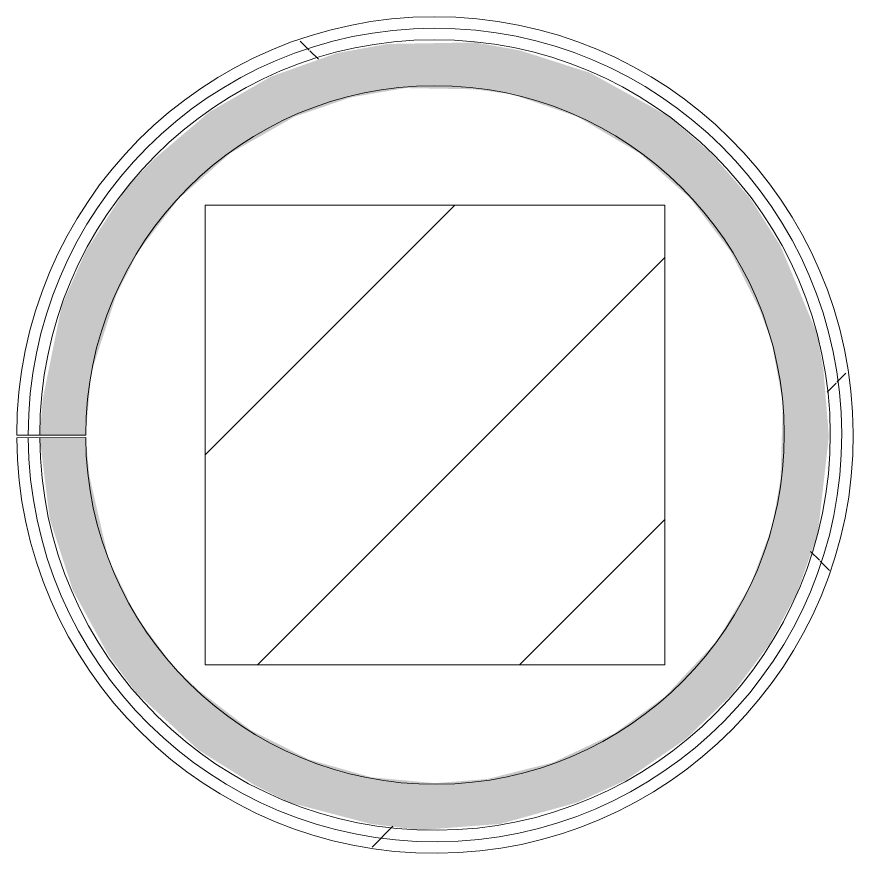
# Model space of a CAD drawing. Header units: millimetres. Extents: x -3708 to 187246, y -8553 to 29000.
# Drawn here: x 108241 to 109151, y 16565 to 17475 of the extents above; entities that cross this region are included whole.
import ezdxf

# ---------------------------------------------------------------- set-up
doc = ezdxf.new("R2010")
doc.units = ezdxf.units.MM
for name, color, linetype, lineweight in [('A-WALL', 7, 'Continuous', 9), ('I-WALL-3', 7, 'Continuous', 5), ('S-COLS-2', 7, 'Continuous', 5)]:
    doc.layers.add(name, color=color, linetype=linetype, lineweight=lineweight)
doc.layers.add('I-WALL-1', color=7, linetype='Continuous', lineweight=5, true_color=0xe7e7e7)
pattern_1 = [(45, (60236.3, 0), (-530.33, 530.33), []), (135, (60236.3, 0), (-530.33, -530.33), [])]

# ---------------------------------------------------------------- blocks, each defined once
blk = doc.blocks.new('BSC_Колонна _Прямоугольная - 500х500-22732503-1_7_1_птичка')
at = {"layer": 'S-COLS-2'}
h = blk.add_hatch(dxfattribs=at)
h.set_pattern_fill('FP_163', color=256, style=0, pattern_type=2)
h.set_pattern_definition([(45, (-48460, -17020), (-285.123, 285.123), []), (45, (-48174.88, -17020), (-285.123, 285.123), [504.031, -100.806, 16.764, -84.042])])
h.paths.add_polyline_path([(-200, -250), (250, -250), (250, 250), (-250, 250), (-250, -250)])
for p, q in [((250, 250), (-250, 250)), ((-250, 250), (-250, -250)), ((250, -250), (250, 250)), ((-250, -250), (250, -250))]:
    blk.add_line(p, q, dxfattribs=at)

msp = doc.modelspace()

# ---------------------------------------------------------------- hatches: boundary and pattern name
at = {"layer": 'I-WALL-1'}
msp.add_hatch(color=256, dxfattribs=at).paths.add_polyline_path([(108680.33, 16590.3), (108767.43, 16596.94), (108850.05, 16620), (108903.19, 16644.12), (108969.63, 16689.74), (109019.26, 16737.87), (109060.23, 16792.8), (109090.2, 16848.43), (109112.81, 16913.24), (109124.74, 17018.52), (109118.89, 17090.58), (109112.04, 17129.71), (109072.15, 17225.71), (109039.41, 17277.12), (108996.72, 17326.42), (108951.01, 17366.41), (108865.13, 17413.92), (108788.38, 17438.45), (108739.52, 17447.05), (108644.65, 17445.35), (108589.45, 17435.41), (108517.82, 17409.88), (108451.13, 17371.61), (108389.86, 17319.5), (108361.51, 17289.88), (108316.47, 17220), (108290.25, 17161.03), (108269.59, 17058.98), (108266.28, 17020), (108316.27, 17020), (108322.37, 17087.78), (108349.86, 17172.95), (108373.79, 17220), (108417.56, 17277.12), (108473.5, 17326.42), (108543.78, 17366.41), (108605.04, 17387.37), (108664.04, 17397.38), (108739.52, 17396.06), (108780.08, 17390.64), (108851.09, 17366.41), (108919, 17326.42), (108974.17, 17277.12), (109017.64, 17220), (109049.17, 17156.81), (109062.25, 17122.28), (109074.62, 17055.37), (109072.15, 16972.03), (109062.97, 16920.32), (109039.31, 16856.51), (109002.69, 16795.69), (108946.27, 16735.38), (108891.7, 16695.46), (108824.23, 16663.68), (108753.1, 16645.79), (108696.27, 16641.23), (108626.81, 16647.73), (108559.47, 16666.95), (108496.27, 16698.59), (108439.16, 16742.24), (108411.68, 16768.19), (108371.33, 16822.99), (108341.4, 16884.1), (108320.4, 16974.92), (108316.28, 17017.31), (108266.28, 17016.95), (108277.16, 16928.75), (108302.35, 16851.11), (108341.4, 16779.9), (108371.33, 16739.61), (108439.16, 16677.22), (108500.15, 16639.02), (108538.24, 16620.09), (108626.81, 16596.85), (108647.32, 16594.34)])
at = {"layer": 'I-WALL-3'}
h = msp.add_hatch(dxfattribs=at)
h.set_pattern_fill('FP_203', color=256, style=0, pattern_type=2)
h.set_pattern_definition(pattern_1)
h.paths.add_polyline_path([(108661.15, 16566.36), (108768.86, 16572.38), (108843.19, 16591), (108909.9, 16620), (108967.66, 16656.56), (109017.09, 16698.85), (109074.77, 16770.26), (109103.79, 16820), (109129.12, 16881.69), (109146, 16955.08), (109148.36, 17055.37), (109136.26, 17129.71), (109112.04, 17200.99), (109077.93, 17264.92), (109030.53, 17326.42), (108976.61, 17376.42), (108918.08, 17415.58), (108844.84, 17448.43), (108780.08, 17465.75), (108712.63, 17473.48), (108626.42, 17468.07), (108559.01, 17452.32), (108495.75, 17427.1), (108428.1, 17385.9), (108376.82, 17342.52), (108320.76, 17274.29), (108288.84, 17220), (108260.12, 17144.85), (108247.28, 17092.59), (108241.27, 17020), (108253.77, 17020), (108260.43, 17095.89), (108290.78, 17193.36), (108320.76, 17251.76), (108369.94, 17316.71), (108412.3, 17358.34), (108472.9, 17401.12), (108562.7, 17440.21), (108627.12, 17455.63), (108696.62, 17461.26), (108780.08, 17452.95), (108854.91, 17431.42), (108923.55, 17397.83), (108979.75, 17357.83), (109036.49, 17300.47), (109072.15, 17251.11), (109101.73, 17195.67), (109126.15, 17121.35), (109137.06, 17055.37), (109132.45, 16955.08), (109115.12, 16882.06), (109088.81, 16818.73), (109042.68, 16747.21), (109004.65, 16704.18), (108946.91, 16656.66), (108881.06, 16619.19), (108810.19, 16593.62), (108753.1, 16581.3), (108647.32, 16581.79), (108577.25, 16595.38), (108510.25, 16620.09), (108439.16, 16661.8), (108389.86, 16702.64), (108341.4, 16757.87), (108302.35, 16821.31), (108272.97, 16896.24), (108259.48, 16955.08), (108248.01, 17016.82), (108241.28, 17016.77), (108256.19, 16910.6), (108280.05, 16840), (108311.38, 16779.94), (108353.76, 16722.42), (108414.17, 16664.91), (108473, 16625.17), (108538.24, 16594.75), (108608.02, 16574.92), (108647.32, 16568.59)])
h = msp.add_hatch(dxfattribs=at)
h.set_pattern_fill('FP_203', color=256, style=0, pattern_type=2)
h.set_pattern_definition(pattern_1)
h.paths.add_polyline_path([(108679.87, 16577.8), (108782.71, 16587.55), (108857.24, 16609.48), (108915.27, 16636.97), (108976.7, 16679.36), (109026.48, 16726.97), (109067.89, 16780.92), (109102, 16844.46), (109127.2, 16923.72), (109137.19, 17017.87), (109131.45, 17091.07), (109120.02, 17144.41), (109087.56, 17223.72), (109042.68, 17292.84), (109005.92, 17334.92), (108951.1, 17380.96), (108888.98, 17417.81), (108798.21, 17449.08), (108739.52, 17459.52), (108644.65, 17457.91), (108578.33, 17445.02), (108500.15, 17414.9), (108438.7, 17377.9), (108389.86, 17337.52), (108340.45, 17280.94), (108302.35, 17218.99), (108272.44, 17142.07), (108259.94, 17092.59), (108253.77, 17020), (108266.28, 17020.13), (108278.99, 17117.77), (108302.35, 17188.72), (108324.87, 17235.58), (108369.94, 17298.69), (108439.24, 17362.8), (108500.15, 17400.94), (108559.64, 17426.24), (108627.03, 17443.06), (108696.52, 17448.8), (108780.08, 17440.22), (108844.84, 17422.02), (108915.27, 17388.3), (108971.74, 17348.29), (109021.04, 17299.74), (109062.25, 17243.31), (109098.93, 17166.45), (109113.56, 17121.01), (109124.61, 17055.37), (109119.82, 16955.08), (109102.05, 16882.4), (109075.02, 16819.53), (109039.27, 16762.88), (109004.65, 16720.84), (108950.55, 16673.59), (108864.38, 16625.84), (108824.23, 16609.48), (108748.25, 16593.54), (108647.32, 16594.34), (108576.98, 16608.47), (108515.91, 16631.19), (108461.16, 16661.16), (108405.97, 16703.93), (108349.86, 16767.56), (108311.38, 16831.49), (108291.81, 16874.03), (108271.99, 16955.08), (108260.66, 17016.91), (108253.78, 17016.86), (108266.93, 16918.81), (108291.81, 16844.23), (108322.25, 16785.82), (108371.33, 16721.73), (108423.02, 16673.59), (108473, 16638.6), (108564.68, 16599.15), (108626.81, 16584.3), (108672.27, 16578.74)])

# ---------------------------------------------------------------- linework, layer by layer
at = {"layer": 'A-WALL'}
for radius in [442.5, 430]:
    msp.add_arc((108696.27, 17020), radius, 180.40614, 180, dxfattribs=at)
at = {"layer": 'I-WALL-3'}
for p, q in [((108241.27, 17020), (108316.27, 17020)), ((108316.28, 17017.31), (108241.28, 17016.77))]:
    msp.add_line(p, q, dxfattribs=at)
for radius in [455, 380]:
    msp.add_arc((108696.27, 17020), radius, 180.40614, 180, dxfattribs=at)

# ---------------------------------------------------------------- block references
at = {"layer": 'S-COLS-2'}
msp.add_blockref('BSC_Колонна _Прямоугольная - 500х500-22732503-1_7_1_птичка', (108696.27, 17020), dxfattribs=at)

doc.saveas('drawing.dxf')
